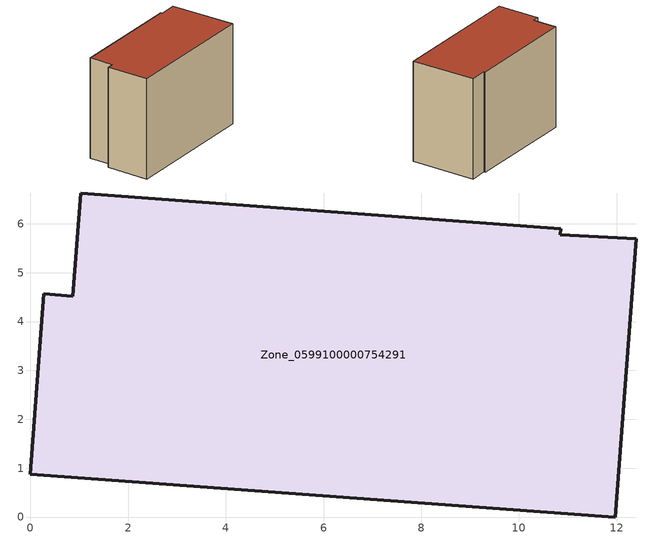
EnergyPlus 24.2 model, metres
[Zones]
Zone_0599100000754291
 floor ground (C_G): 0.27,4.57 0.87,4.52 1.03,6.63 10.86,5.9 10.85,5.78 12.4,5.69 11.97,0 0,0.88 z0
 wall outside (C_F): 0.87,4.52 0.27,4.57 0,0.88 11.97,0 12.4,5.69 10.85,5.78 10.86,5.9 1.03,6.63 0.87,4.52 z0:8.78
 roof outside (C_R): 10.86,5.9 1.03,6.63 0.87,4.52 0.27,4.57 0,0.88 11.97,0 12.4,5.69 10.85,5.78 z8.78
[BUILDING]
Pand.0599100000754291: North Axis=0; Terrain=City; Loads Convergence Tolerance Value=0.04; Temperature Convergence Tolerance Value=0.4; Solar Distribution=FullExterior; Maximum Number of Warmup Days=25; Minimum Number of Warmup Days=1
[Site:Location]
Rotterdam.The.Hague.AP_ZH_NLD Design_Conditions: Latitude=51.96; Longitude=4.45; Time Zone=1; Elevation=-4.5
[SITE:GROUNDTEMPERATURE:BUILDINGSURFACE]
18, 18, 18, 18, 18, 18, 18, 18, 18, 18, 18, 18
[MATERIAL] Thermal Absorptance=0.9; Solar Absorptance=0.7; Visible Absorptance=0.7
Name | Roughness | Thickness | Conductivity | Density | Specific Heat
G.TC.2006-2014 | MediumSmooth | 0.15 | 0.06 | 540 | 1210
F.TC.2006-2014 | Rough | 0.3 | 0.12 | 1920 | 840
R.TC.2006-2014 | MediumRough | 0.2 | 0.08 | 1500 | 1000
[CONSTRUCTION]
C_G: G.TC.2006-2014
C_F: F.TC.2006-2014
C_R: R.TC.2006-2014
[ZONE]
Zone_0599100000754291: Type=1; Multiplier=1; Ceiling Height=Autocalculate; Volume=Autocalculate; Floor Area=autocalculate; Part of Total Floor Area=Yes
[ZONEINFILTRATION:DESIGNFLOWRATE]
Infil_Zone_0599100000754291: Zone or ZoneList or Space or SpaceList=Zone_0599100000754291; Schedule=AlwaysOn; Design Flow Rate Calculation Method=Flow/Area; Flow Rate per Floor Area=0.0015; Constant Term Coefficient=1; Temperature Term Coefficient=0; Velocity Term Coefficient=0; Velocity Squared Term Coefficient=0
[HVACTEMPLATE:ZONE:IDEALLOADSAIRSYSTEM]
Zone_0599100000754291: Maximum Heating Supply Air Temperature=50; Minimum Cooling Supply Air Temperature=13; Maximum Heating Supply Air Humidity Ratio=0.0156; Minimum Cooling Supply Air Humidity Ratio=0.0077; Heating Limit=NoLimit; Cooling Limit=NoLimit; Dehumidification Control Type=ConstantSensibleHeatRatio; Cooling Sensible Heat Ratio=0.7; Dehumidification Setpoint=60; Humidification Control Type=None; Humidification Setpoint=30; Outdoor Air Method=None; Outdoor Air Flow Rate per Person=0.00944; Outdoor Air Flow Rate per Zone Floor Area=0; Outdoor Air Flow Rate per Zone=0; Demand Controlled Ventilation Type=None; Outdoor Air Economizer Type=NoEconomizer; Heat Recovery Type=None; Sensible Heat Recovery Effectiveness=0.7; Latent Heat Recovery Effectiveness=0.65
[ZONECONTROL:THERMOSTAT]
ThermostatControl_Zone_0599100000754291: Zone or ZoneList=Zone_0599100000754291; Control Type Schedule=DualSetpointControlType; Control 1=Thermostat_Zone_0599100000754291; Temperature Difference Between Cutout And Setpoint=0
[THERMOSTATSETPOINT:DUALSETPOINT]
Thermostat_Zone_0599100000754291: Heating Setpoint Temperature Schedule=HeatingSetpoint_Zone_0599100000754291; Cooling Setpoint Temperature Schedule=CoolingSetpoint_Zone_0599100000754291
[SCHEDULE:COMPACT]
HeatingSetpoint_Zone_0599100000754291: Through: 12/31, For: AllDays, Until: 24:00, 21
CoolingSetpoint_Zone_0599100000754291: Through: 12/31, For: AllDays, Until: 24:00, 24
DualSetpointControlType: Through: 12/31, For: AllDays, Until: 24:00, 4
AlwaysOn: Through: 12/31, For: AllDays, Until: 24:00, 1
